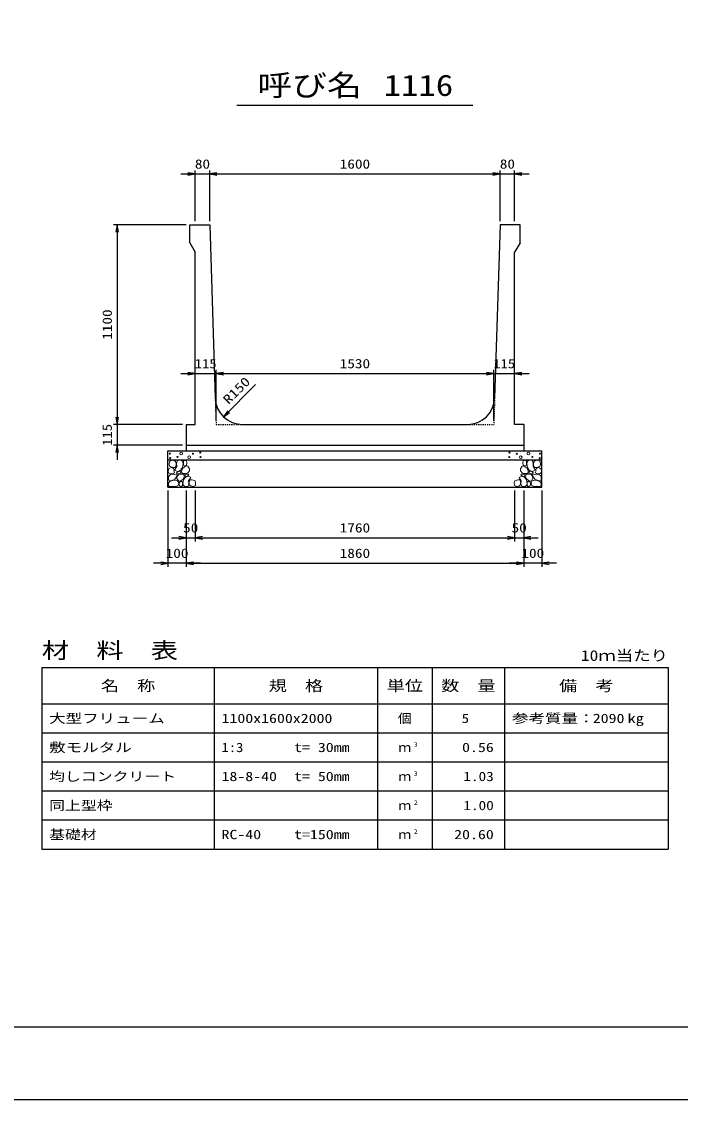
# Model space of a CAD drawing. Units: millimetres at full size. Extents: x 0 to 16820, y 0 to 11880.
# Drawn here: x 9973 to 13603, y 0 to 5940 of the extents above; entities that cross this region are included whole.
import ezdxf
from ezdxf.enums import TextEntityAlignment as Align

# ---------------------------------------------------------------- set-up
doc = ezdxf.new("R2010")
doc.units = ezdxf.units.MM
doc.linetypes.add('DASHED_SPACED', pattern=[12, 6, -6])
for name, color, linetype, lineweight in [('0_2', 7, 'Continuous', 25), ('D-DCR-HCHn', 4, 'Continuous', 9), ('D-MTR-FRAM', 7, 'Continuous', 25), ('D-MTR-LINE', 7, 'Continuous', 25), ('D-STR-DIM', 7, 'Continuous', 25), ('D-STR-STRn', 1, 'Continuous', 25), ('D-TTL', 2, 'Continuous', 25), ('D-TTL-TXT', 7, 'Continuous', 25)]:
    doc.layers.add(name, color=color, linetype=linetype, lineweight=lineweight)
doc.layers.add('D-MTR', color=7, linetype='Continuous')
doc.layers.add('D-MTR-TXT', color=7, linetype='Continuous')
doc.styles.add('ＭＳ ゴシック', font='')
doc.styles.get('ＭＳ ゴシック').set_extended_font_data('MS Gothic')

# ---------------------------------------------------------------- blocks, each defined once
blk = doc.blocks.new('open_arrow')
at = {"color": 0, "linetype": 'Continuous', "lineweight": -2}
blk.add_lwpolyline([(7.5, 1.25), (0, 0), (7.5, -1.25)], dxfattribs=at)

msp = doc.modelspace()

# ---------------------------------------------------------------- linework, layer by layer
at = {"layer": '0_2'}
for p, q in [((10880, 3355), (10880, 3075)), ((10930, 3355), (10930, 3075)), ((10930, 3355), (10930, 3075)), ((12690, 3355), (12690, 3075)), ((10800, 3095), (11010, 3095)), ((10930, 3095), (12690, 3095))]:
    msp.add_line(p, q, dxfattribs=at)
at = {"layer": 'D-DCR-HCHn'}
for points in [[(10818.399, 3518.696), (10802.796, 3522.163), (10788.928, 3515.228), (10787.194, 3499.626), (10790.661, 3487.491), (10807.997, 3482.29), (10820.132, 3482.29), (10825.333, 3490.958), (10825.333, 3510.028)], [(10832.267, 3520.429), (10827.067, 3504.827), (10828.8, 3487.491), (10816.665, 3468.421), (10832.267, 3459.753), (10849.603, 3468.421), (10860.005, 3482.29), (10863.472, 3504.827), (10860.005, 3516.962), (10849.603, 3522.163)], [(10865.206, 3516.962), (10865.206, 3496.159), (10873.874, 3490.958), (10882.542, 3496.159), (10884.275, 3508.294), (10882.542, 3518.696), (10870.407, 3522.163)], [(12754.794, 3516.962), (12754.794, 3496.159), (12746.126, 3490.958), (12737.458, 3496.159), (12735.725, 3508.294), (12737.458, 3518.696), (12749.593, 3522.163)], [(12787.733, 3520.429), (12792.933, 3504.827), (12791.2, 3487.491), (12803.335, 3468.421), (12787.733, 3459.753), (12770.397, 3468.421), (12759.995, 3482.29), (12756.528, 3504.827), (12759.995, 3516.962), (12770.397, 3522.163)], [(12801.601, 3518.696), (12817.204, 3522.163), (12831.072, 3515.228), (12832.806, 3499.626), (12829.339, 3487.491), (12812.003, 3482.29), (12799.868, 3482.29), (12794.667, 3490.958), (12794.667, 3510.028)], [(10785.46, 3475.356), (10780.26, 3459.753), (10787.194, 3449.352), (10804.53, 3447.618), (10816.366, 3452.699), (10811.464, 3464.954), (10814.932, 3471.889), (10807.997, 3478.823), (10797.596, 3482.29)], [(10818.366, 3417.757), (10831.208, 3437.019), (10829.603, 3441.834), (10811.946, 3446.65), (10795.894, 3445.045), (10784.658, 3435.414), (10783.052, 3424.177), (10784.658, 3412.941), (10797.499, 3409.731)], [(10835.735, 3459.753), (10827.067, 3452.819), (10830.534, 3447.618), (10842.669, 3447.618), (10847.87, 3449.352), (10851.337, 3456.286), (10846.136, 3461.487)], [(10861.739, 3478.823), (10853.071, 3458.02), (10860.005, 3449.352), (10880.808, 3449.352), (10889.476, 3452.819), (10898.144, 3464.954), (10898.144, 3475.356), (10889.476, 3489.224), (10879.074, 3490.958)], [(10887.389, 3435.414), (10895.415, 3441.834), (10892.204, 3446.65), (10880.968, 3446.65), (10876.153, 3445.045), (10872.942, 3438.624), (10877.758, 3433.808)], [(12758.261, 3478.823), (12766.929, 3458.02), (12759.995, 3449.352), (12739.192, 3449.352), (12730.524, 3452.819), (12721.856, 3464.954), (12721.856, 3475.356), (12730.524, 3489.224), (12740.926, 3490.958)], [(12732.611, 3435.414), (12724.585, 3441.834), (12727.796, 3446.65), (12739.032, 3446.65), (12743.847, 3445.045), (12747.058, 3438.624), (12742.242, 3433.808)], [(12784.265, 3459.753), (12792.933, 3452.819), (12789.466, 3447.618), (12777.331, 3447.618), (12772.13, 3449.352), (12768.663, 3456.286), (12773.864, 3461.487)], [(12801.634, 3417.757), (12788.792, 3437.019), (12790.397, 3441.834), (12808.054, 3446.65), (12824.106, 3445.045), (12835.342, 3435.414), (12836.948, 3424.177), (12835.342, 3412.941), (12822.501, 3409.731)], [(12834.54, 3475.356), (12839.74, 3459.753), (12832.806, 3449.352), (12815.47, 3447.618), (12803.634, 3452.699), (12808.536, 3464.954), (12805.068, 3471.889), (12812.003, 3478.823), (12822.404, 3482.29)], [(10824.787, 3377.627), (10836.023, 3382.443), (10839.234, 3398.494), (10832.813, 3409.731), (10821.577, 3412.941), (10807.13, 3411.336), (10791.078, 3404.915), (10783.052, 3395.284), (10783.052, 3384.048), (10787.868, 3377.627), (10807.13, 3379.232)], [(10863.311, 3417.757), (10871.337, 3437.019), (10864.916, 3445.045), (10845.654, 3445.045), (10837.628, 3441.834), (10829.603, 3430.598), (10829.603, 3420.967), (10837.628, 3408.125), (10847.259, 3406.52)], [(10860.101, 3382.443), (10860.101, 3401.705), (10852.075, 3406.52), (10844.049, 3401.705), (10842.444, 3390.469), (10844.049, 3380.837), (10855.285, 3377.627)], [(10890.599, 3379.232), (10895.415, 3393.679), (10893.81, 3409.731), (10905.046, 3427.388), (10890.599, 3435.414), (10874.548, 3427.388), (10864.916, 3414.546), (10861.706, 3393.679), (10864.916, 3382.443), (10874.548, 3377.627)], [(10903.441, 3380.837), (10917.887, 3377.627), (10930.729, 3384.048), (10932.334, 3398.494), (10929.124, 3409.731), (10913.072, 3414.546), (10901.836, 3414.546), (10897.02, 3406.52), (10897.02, 3388.863)], [(12716.559, 3380.837), (12702.113, 3377.627), (12689.271, 3384.048), (12687.666, 3398.494), (12690.876, 3409.731), (12706.928, 3414.546), (12718.164, 3414.546), (12722.98, 3406.52), (12722.98, 3388.863)], [(12729.401, 3379.232), (12724.585, 3393.679), (12726.19, 3409.731), (12714.954, 3427.388), (12729.401, 3435.414), (12745.452, 3427.388), (12755.084, 3414.546), (12758.294, 3393.679), (12755.084, 3382.443), (12745.452, 3377.627)], [(12756.689, 3417.757), (12748.663, 3437.019), (12755.084, 3445.045), (12774.346, 3445.045), (12782.372, 3441.834), (12790.397, 3430.598), (12790.397, 3420.967), (12782.372, 3408.125), (12772.741, 3406.52)], [(12759.899, 3382.443), (12759.899, 3401.705), (12767.925, 3406.52), (12775.951, 3401.705), (12777.556, 3390.469), (12775.951, 3380.837), (12764.715, 3377.627)], [(12795.213, 3377.627), (12783.977, 3382.443), (12780.766, 3398.494), (12787.187, 3409.731), (12798.423, 3412.941), (12812.87, 3411.336), (12828.922, 3404.915), (12836.948, 3395.284), (12836.948, 3384.048), (12832.132, 3377.627), (12812.87, 3379.232)]]:
    msp.add_lwpolyline(points, close=True, dxfattribs=at)
for centre, radius in [((10853.336, 3558.955), 7.5), ((10958.131, 3565.006), 3), ((12661.869, 3565.006), 3), ((12766.664, 3558.955), 7.5), ((10790.727, 3558.955), 3), ((10791.869, 3533.91), 3), ((10832.292, 3540.752), 3), ((10896.664, 3539.961), 7.5), ((10917.708, 3558.164), 3), ((10959.273, 3539.961), 3), ((12660.727, 3539.961), 3), ((12702.292, 3558.164), 3), ((12723.336, 3539.961), 7.5), ((12787.708, 3540.752), 3), ((12828.131, 3533.91), 3), ((12829.273, 3558.955), 3)]:
    msp.add_circle(centre, radius, dxfattribs=at)
at = {"layer": 'D-MTR-FRAM'}
for p, q in [((10085, 2380), (13535, 2380)), ((10085, 2380), (10085, 1380)), ((13535, 2380), (13535, 1380)), ((10085, 1380), (13535, 1380))]:
    msp.add_line(p, q, dxfattribs=at)
at = {"layer": 'D-MTR-LINE'}
for p, q in [((11035, 2380), (11035, 1380)), ((11935, 2380), (11935, 1380)), ((12235, 2380), (12235, 1380)), ((12635, 2380), (12635, 1380)), ((10085, 2180), (13535, 2180)), ((10085, 2020), (13535, 2020)), ((10085, 1860), (13535, 1860)), ((10085, 1700), (13535, 1700)), ((10085, 1540), (13535, 1540))]:
    msp.add_line(p, q, dxfattribs=at)
at = {"layer": 'D-STR-DIM'}
for p, q in [((10930, 4840), (10930, 5120)), ((11010, 4840), (11010, 5120)), ((11010, 4840), (11010, 5120)), ((12610, 4840), (12610, 5120)), ((12610, 4840), (12610, 5120)), ((12690, 4840), (12690, 5120)), ((10850, 5100), (11090, 5100)), ((11010, 5100), (12610, 5100)), ((12530, 5100), (12770, 5100)), ((10880, 4820), (10480, 4820)), ((10500, 4820), (10500, 3720)), ((10850, 4000), (11125, 4000)), ((11045, 3740), (11045, 4020)), ((11045, 3740), (11045, 4020)), ((11045, 4000), (12575, 4000)), ((12495, 4000), (12770, 4000)), ((12575, 3740), (12575, 4020)), ((12575, 3740), (12575, 4020)), ((11085.937, 3762.261), (11262.714, 3939.037)), ((10500, 3800), (10500, 3525)), ((10860, 3720), (10480, 3720)), ((10860, 3720), (10480, 3720)), ((10860, 3605), (10480, 3605)), ((10780, 3355), (10780, 2935)), ((10880, 3355), (10880, 2935)), ((10880, 3355), (10880, 2935)), ((12690, 3355), (12690, 3075)), ((12740, 3355), (12740, 2935)), ((12740, 3355), (12740, 2935)), ((12740, 3355), (12740, 3075)), ((12840, 3355), (12840, 2935)), ((12610, 3095), (12820, 3095)), ((10960, 2955), (10700, 2955)), ((10880, 2955), (12740, 2955)), ((12920, 2955), (12660, 2955))]:
    msp.add_line(p, q, dxfattribs=at)
at = {"layer": 'D-STR-STRn'}
for p, q in [((10900, 4820), (11010, 4820)), ((10900, 4720), (10900, 4820)), ((11010, 4820), (11040.379, 3865.23)), ((12610, 4820), (12579.621, 3865.23)), ((12720, 4820), (12610, 4820)), ((12720, 4720), (12720, 4820)), ((10900, 4720), (10930, 4670)), ((12720, 4720), (12690, 4670)), ((10930, 3720), (10930, 4670)), ((12690, 3720), (12690, 4670)), ((10880, 3720), (10880, 3605)), ((10880, 3720), (10930, 3720)), ((11190.303, 3720), (12429.697, 3720)), ((12740, 3720), (12690, 3720)), ((12740, 3720), (12740, 3605)), ((10780, 3375), (10780, 3575)), ((10780, 3575), (12840, 3575)), ((10880, 3605), (12740, 3605)), ((10880, 3605), (10880, 3575)), ((12740, 3605), (12740, 3575)), ((12840, 3375), (12840, 3575)), ((10780, 3525), (12840, 3525)), ((10780, 3375), (12840, 3375))]:
    msp.add_line(p, q, dxfattribs=at)
at = {"layer": 'D-STR-STRn', "color": 2, "linetype": 'DASHED_SPACED'}
for p, q in [((11040.379, 3865.23), (11045, 3720)), ((12579.621, 3865.23), (12575, 3720)), ((11045, 3720), (11190.303, 3720)), ((12429.697, 3720), (12575, 3720))]:
    msp.add_line(p, q, dxfattribs=at)
at = {"layer": 'D-STR-STRn'}
for centre, start, end in [((11190.303, 3870), 181.82243, 270), ((12429.697, 3870), 270, 358.17757)]:
    msp.add_arc(centre, 150, start, end, dxfattribs=at)
at = {"layer": 'D-TTL'}
for points in [[(0, 0), (16820, 0), (16820, 11880), (0, 11880)], [(400, 400), (16420, 400), (16420, 11480), (400, 11480)]]:
    msp.add_lwpolyline(points, close=True, dxfattribs=at)
at = {"layer": 'D-TTL-TXT'}
msp.add_line((11160, 5480), (12460, 5480), dxfattribs=at)

# ---------------------------------------------------------------- block references
at = {"layer": '0_2', "xscale": 5.33, "yscale": 5.33, "rotation": 180}
for p in [(10880, 3095), (12690, 3095)]:
    msp.add_blockref('open_arrow', p, dxfattribs=at)
at = {"layer": '0_2', "xscale": 5.33, "yscale": 5.33}
msp.add_blockref('open_arrow', (10930, 3095), dxfattribs=at)
msp.add_blockref('open_arrow', (10930, 3095), dxfattribs=at)
at = {"layer": 'D-STR-DIM', "xscale": 5.33, "yscale": 5.33}
for p, rotation in [((10930, 5100), 180), ((12610, 5100), 180), ((12610, 5100), 180), ((10500, 4820), 270), ((10930, 4000), 180), ((12575, 4000), 180), ((12575, 4000), 180), ((10500, 3720), 90), ((10500, 3720), 90), ((11085.937, 3762.261), 45), ((10500, 3605), 270), ((12690, 3095), 180), ((10780, 2955), 180), ((12740, 2955), 180), ((12740, 2955), 180)]:
    msp.add_blockref('open_arrow', p, dxfattribs=dict(at, rotation=rotation))
for p in [(11010, 5100), (11010, 5100), (12690, 5100), (11045, 4000), (11045, 4000), (12690, 4000), (12740, 3095), (10880, 2955), (10880, 2955), (12840, 2955)]:
    msp.add_blockref('open_arrow', p, dxfattribs=at)

# ---------------------------------------------------------------- texts
at = {"layer": '0_2', "style": 'ＭＳ ゴシック', "width": 1.2}
for s, p in [('50', (10905, 3150)), ('1760', (11810, 3150))]:
    msp.add_text(s, height=51.32, dxfattribs=at).set_placement(p, align=Align.MIDDLE_CENTER)
at = {"layer": 'D-MTR', "style": 'ＭＳ ゴシック', "width": 1.25}
msp.add_text('材\u3000料\u3000表', height=87.98, dxfattribs=at).set_placement((10085, 2404), align=Align.BOTTOM_LEFT)
at = {"layer": 'D-MTR', "style": 'ＭＳ ゴシック', "width": 1.2}
msp.add_text('10ｍ当たり', height=58.65, dxfattribs=at).set_placement((13535, 2399.333), align=Align.BOTTOM_RIGHT)
at = {"layer": 'D-MTR-TXT', "style": 'ＭＳ ゴシック'}
for s, height, width, p in [('名\u3000称', 58.65, 1.25, (10560, 2280)), ('規\u3000格', 58.65, 1.25, (11485, 2280)), ('単位', 58.65, 1.25, (12085, 2280)), ('数\u3000量', 58.65, 1.25, (12435, 2280)), ('備\u3000考', 58.65, 1.25, (13085, 2280)), ('個', 51.32, 1.1, (12085, 2100))]:
    msp.add_text(s, height=height, dxfattribs=dict(at, width=width)).set_placement(p, align=Align.MIDDLE_CENTER)
for s, width, p in [('大型フリューム', 1.3, (10125, 2100)), ('1100x1600x2000', 1.25, (11075, 2100)), ('参考質量：    kg', 1.3, (12675, 2100)), ('敷モルタル', 1.3, (10125, 1940)), ('1:3', 1.15, (11075, 1940)), ('t= 30mm', 1.25, (11475, 1940)), ('均しコンクリート', 1.25, (10125, 1780)), ('18-8-40', 1.25, (11075, 1780)), ('t= 50mm', 1.25, (11475, 1780)), ('同上型枠', 1.25, (10125, 1620)), ('基礎材', 1.25, (10125, 1460)), ('RC-40', 1.25, (11075, 1460)), ('t=150mm', 1.25, (11475, 1460))]:
    msp.add_text(s, height=51.32, dxfattribs=dict(at, width=width)).set_placement(p, align=Align.MIDDLE_LEFT)
for s, width, p in [('5', 1.15, (12438.553, 2100)), ('2090', 1.25, (13295, 2100)), ('0.56', 1.25, (12575, 1940)), ('1.03', 1.2, (12575, 1780)), ('1.00', 1.2, (12575, 1620)), ('20.60', 1.25, (12575, 1460))]:
    msp.add_text(s, height=51.32, dxfattribs=dict(at, width=width)).set_placement(p, align=Align.MIDDLE_RIGHT)
at = {"layer": 'D-MTR-TXT', "style": 'ＭＳ ゴシック', "width": 1.15}
for s, p in [('3', (12135, 1935.333)), ('3', (12135, 1775.333)), ('2', (12135, 1615.333)), ('2', (12135, 1455.333))]:
    msp.add_text(s, height=25.66, dxfattribs=at).set_placement(p, align=Align.BOTTOM_LEFT)
at = {"layer": 'D-MTR-TXT', "style": 'ＭＳ ゴシック'}
for p in [(12085, 1940), (12085, 1780), (12085, 1620), (12085, 1460)]:
    msp.add_text('ｍ', height=51.32, dxfattribs=at).set_placement(p, align=Align.MIDDLE_CENTER)
at = {"layer": 'D-STR-DIM', "style": 'ＭＳ ゴシック'}
for s, width, p in [('80', 1.2, (10970, 5155)), ('1600', 1.2, (11810, 5155)), ('80', 1.2, (12650, 5155)), ('115', 1.15, (10987.5, 4055)), ('1530', 1.2, (11810, 4055)), ('115', 1.15, (12632.5, 4055)), ('50', 1.2, (12715, 3150)), ('100', 1.2, (10830, 3010)), ('1860', 1.2, (11810, 3010)), ('100', 1.2, (12790, 3010))]:
    msp.add_text(s, height=51.32, dxfattribs=dict(at, width=width)).set_placement(p, align=Align.MIDDLE_CENTER)
for s, width, p in [('1100', 1.2, (10445, 4270)), ('115', 1.15, (10445, 3662.5))]:
    msp.add_text(s, height=51.32, rotation=90, dxfattribs=dict(at, width=width)).set_placement(p, align=Align.MIDDLE_CENTER)
at = {"layer": 'D-STR-DIM', "style": 'ＭＳ ゴシック', "width": 1.25}
msp.add_text('R150', height=51.32, rotation=45, dxfattribs=at).set_placement((11124.877, 3816.285), align=Align.BOTTOM_LEFT)
at = {"layer": 'D-TTL-TXT', "style": 'ＭＳ ゴシック', "width": 1.2}
for s, p in [('呼び名', (11560, 5495)), ('1116', (12160, 5495))]:
    msp.add_text(s, height=117.3, dxfattribs=at).set_placement(p, align=Align.BOTTOM_CENTER)

doc.saveas('drawing.dxf')
